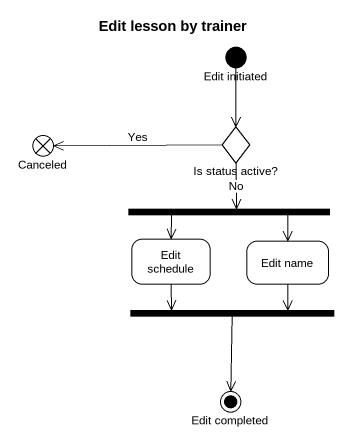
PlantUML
@startuml
title Edit lesson by trainer
hide empty description
state "Edit initiated" as Edit_initiated <<start>>
state Canceled <<end>>
state "Is status active?" as Is_status_active <<choice>>
state fork1 <<fork>>
state "Edit schedule" as Edit_schedule
state "Edit name" as Edit_name
state fork2 <<join>>
state "Edit completed" as Edit_completed <<end>>
Edit_initiated --> Is_status_active
Is_status_active -left-> Canceled : Yes
Is_status_active --> fork1 : No
fork1 --> Edit_schedule
fork1 --> Edit_name
Edit_schedule --> fork2
Edit_name --> fork2
fork2 --> Edit_completed
@enduml
